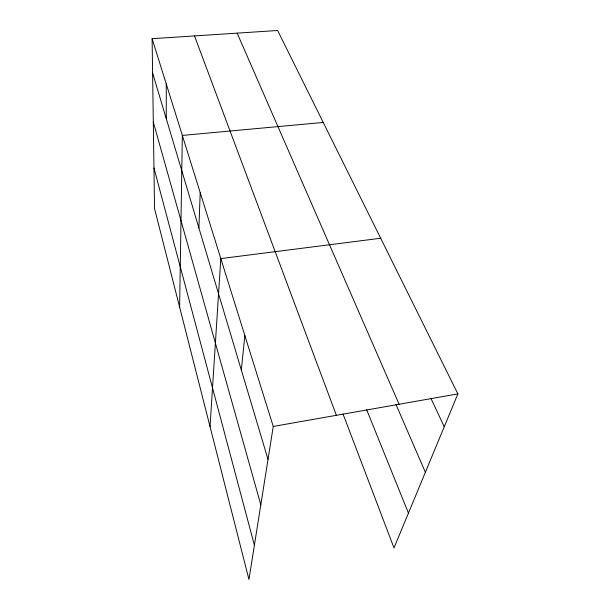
<?xml version="1.0" encoding="UTF-8"?>
<svg xmlns="http://www.w3.org/2000/svg" width="610" height="610" viewBox="0 0 610 610"><rect width="100%" height="100%" fill="white"/><g stroke="black" fill="none" stroke-linecap="round" stroke-linejoin="round"><path stroke-width="0.91" d="M179.622 307.12L182.337 135.428L323.224 122.435M198.906 227.987L200.202 192.615M210.038 426.603L220.812 258.594L380.678 238.251M241.324 370.026L244.854 335.538M152.111 38.682L273.25 426.443L248.956 579.5L154.536 208.559L152.111 38.682L277.619 30.5L457.889 393.9L393.999 547.925L343.018 413.954M273.25 426.443L457.889 393.9M430.904 398.299L444.255 426.771M237.16 33.138L399.108 404.262M395.997 404.499L425.376 472.285M366.709 409.828L408.441 513.109M194.499 35.914L336.377 415.318M152.599 72.903L268.019 459.414M153.301 122.038L260.813 504.79M153.956 167.956L254.4 545.226M166.255 83.951L166.286 118.736"/></g></svg>
